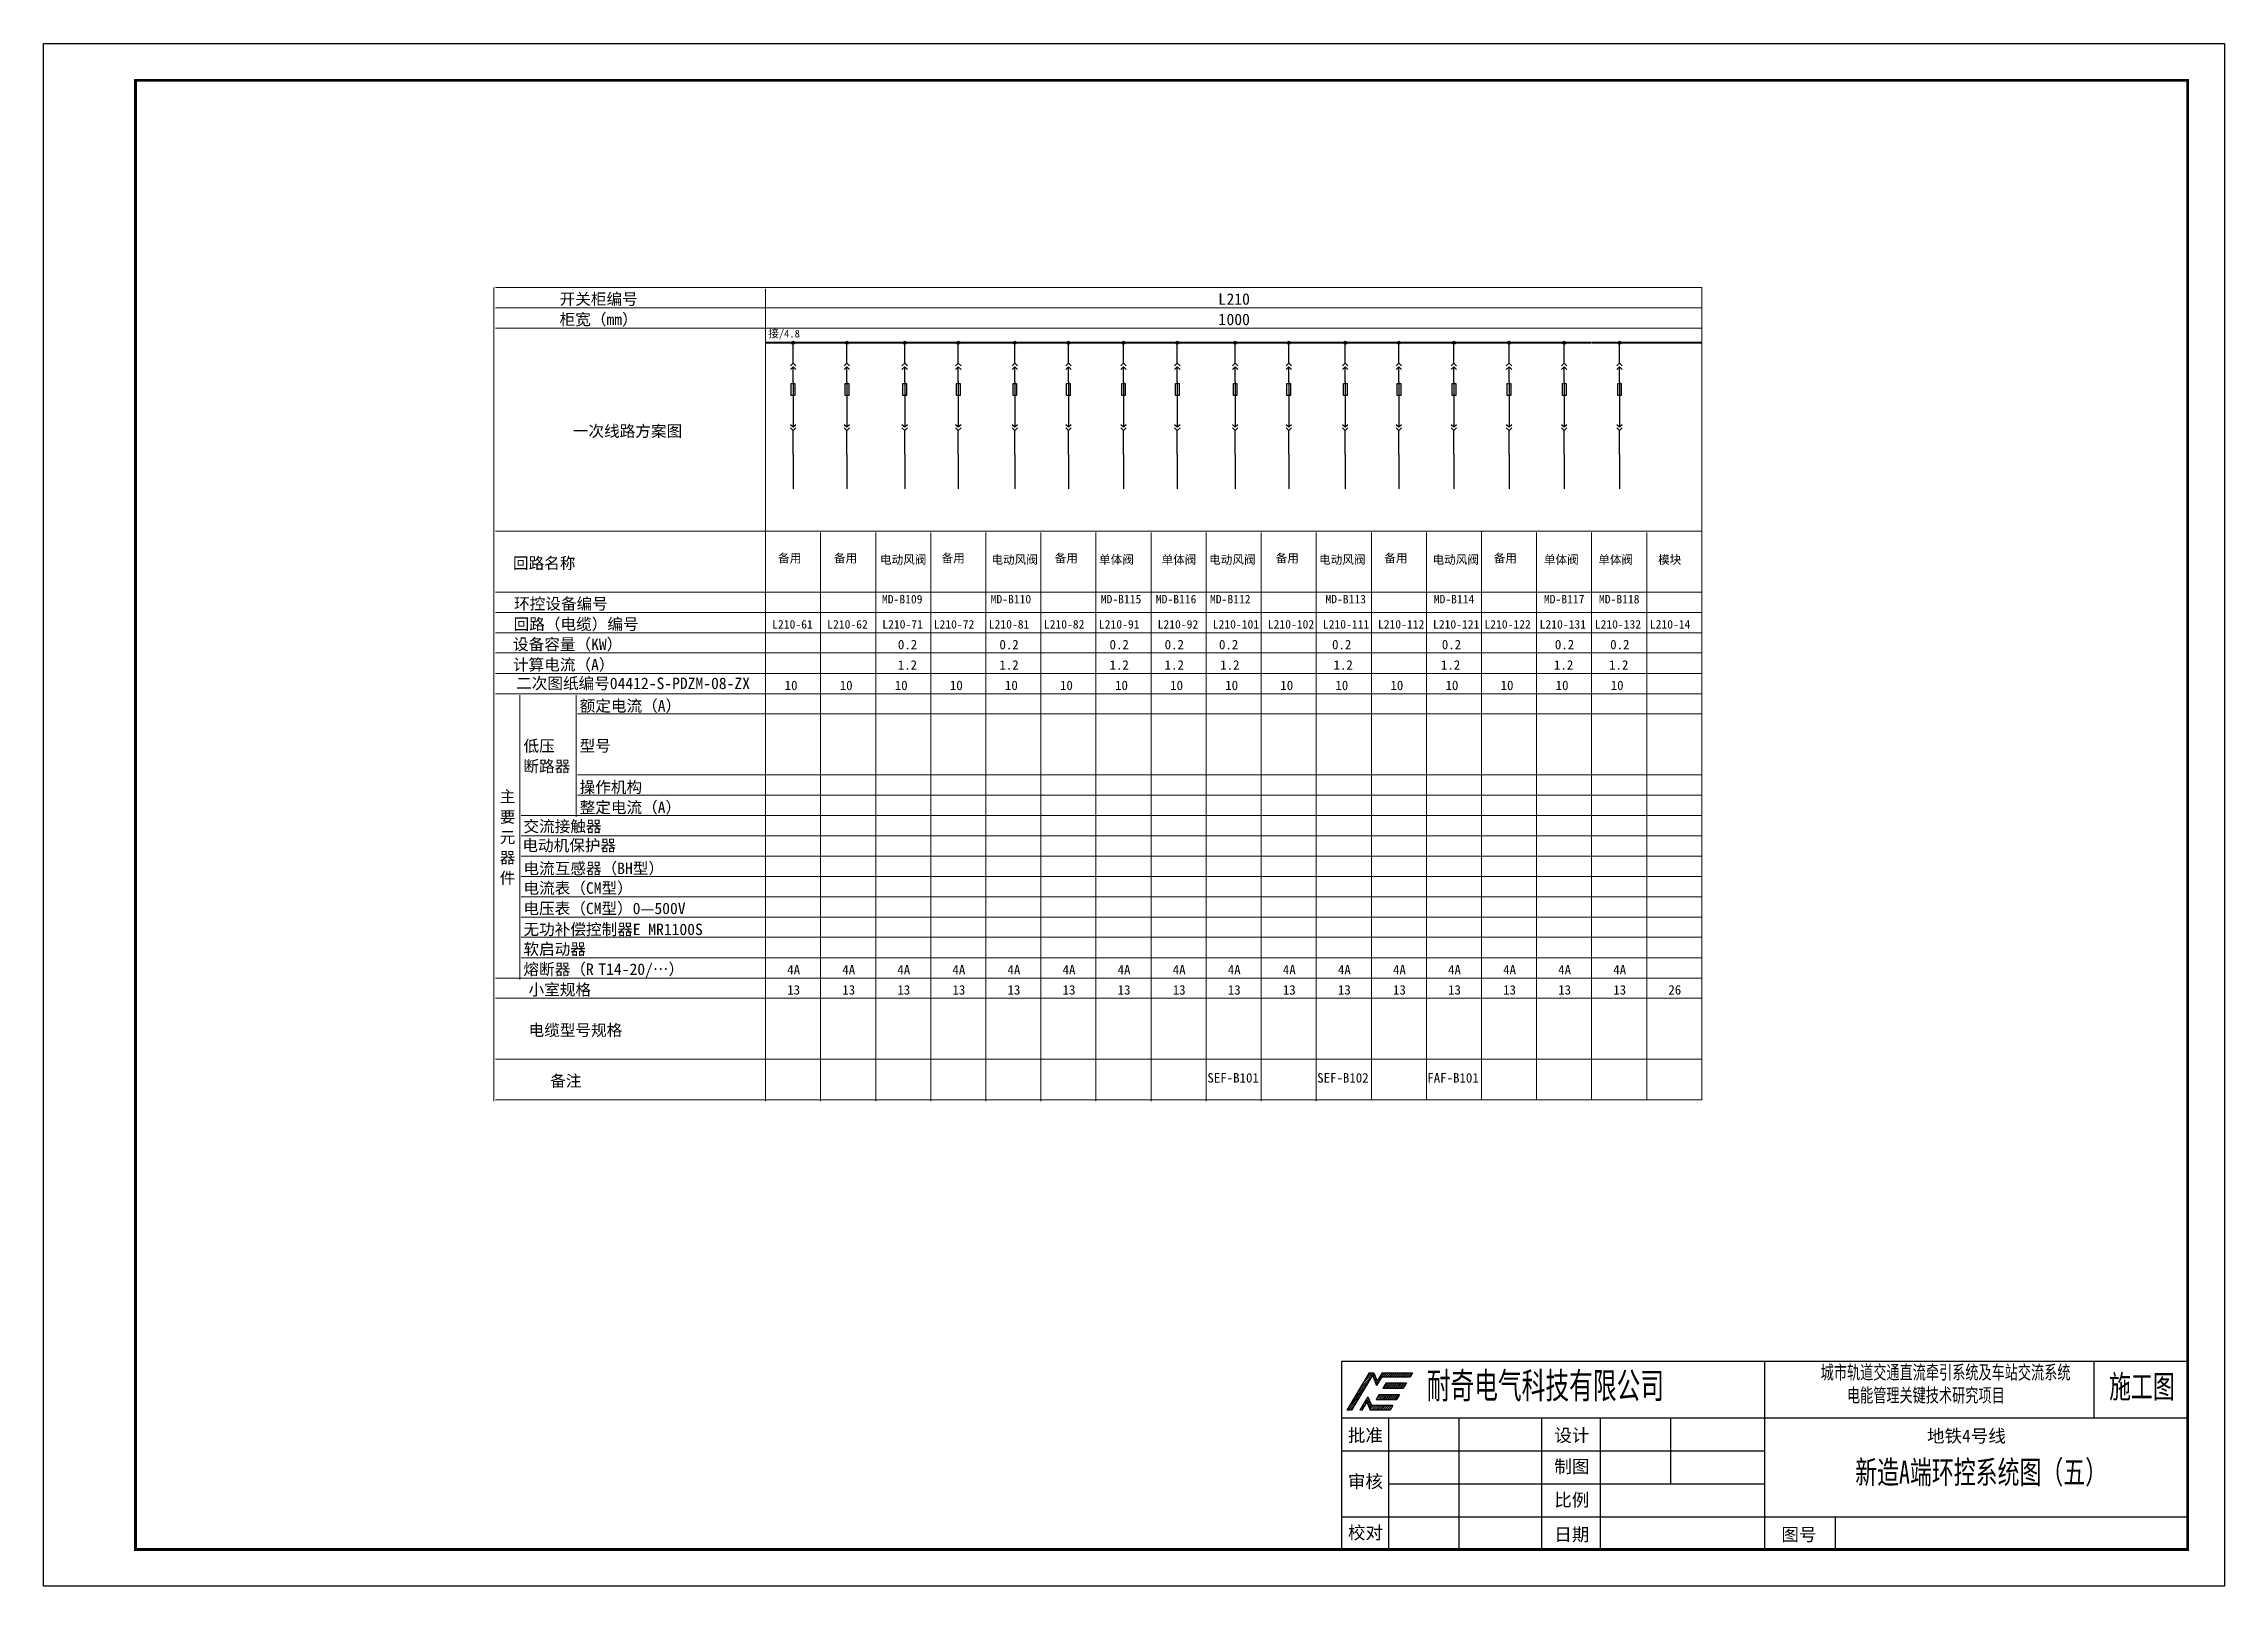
# Model space of a CAD drawing. Extents: x 816817 to 1120378, y -233155 to -222428.
# Drawn here: x 1108498 to 1120378, y -230828 to -222428 of the extents above; entities outside this region: 3.
import ezdxf
from ezdxf.enums import TextEntityAlignment as Align

# ---------------------------------------------------------------- set-up
doc = ezdxf.new("R2010")
doc.units = 0
doc.header["$LTSCALE"] = 100
doc.header["$MEASUREMENT"] = 0
doc.linetypes.add('AUSGEZOGEN', pattern=[0])
doc.linetypes.add('CONTINOUS', pattern=[2.5, 1.25, 0.25, 0.25, 0.25, 0.25, 0.25])
doc.layers.get('0').update_dxf_attribs({"color": 252, "linetype": 'CONTINUOUS'})
for name, color, linetype in [('SINGLELINE', 7, 'CONTINUOUS'), ('图框', 4, 'CONTINUOUS'), ('文字', 7, 'CONTINUOUS'), ('标注 @ 100', 7, 'CONTINUOUS')]:
    doc.layers.add(name, color=color, linetype=linetype)
doc.styles.add('CZ', font='romans.shx', dxfattribs={"width": 0.7, "bigfont": 'hztxt.shx'})
doc.styles.add('HT', font='simhei.ttf')
doc.styles.get("Standard").update_dxf_attribs({"font": 'COMPLEX', "width": 0.666667, "bigfont": 'DXT'})
doc.styles.add('WEN', font='', dxfattribs={"width": 0.7})
doc.styles.add('WMF-宋体1', font='')
doc.styles.get('WEN').set_extended_font_data('SimSun')
doc.styles.get('WMF-宋体1').set_extended_font_data('SimSun')
pattern_1 = [(45, (965297.757, -248823.082), (-26.60573, 26.60573), [])]

# ---------------------------------------------------------------- blocks, each defined once
blk = doc.blocks.new('图框')
at = {"layer": '图框'}
h = blk.add_hatch(dxfattribs=at)
h.set_pattern_fill('ANSI31', color=5, scale=11.850767)
h.set_pattern_definition(pattern_1)
h.paths.add_polyline_path([(1013864, -235026), (1013937, -234905), (1013353, -234905), (1013257, -234665), (1013039, -235026), (1013091, -235026), (1013227, -234800), (1013318, -235026)], flags=17)
h.paths.add_polyline_path([(1012684, -235026), (1012807, -235026), (1013380, -234075), (1013493, -234358), (1013636, -234122), (1014409, -234122), (1014474, -234014), (1013649, -234014), (1013511, -234242), (1013420, -234014), (1013294, -234014)])
h = blk.add_hatch(dxfattribs=at)
h.set_pattern_fill('ANSI31', color=256, scale=11.850767)
h.set_pattern_definition(pattern_1)
h.paths.add_polyline_path([(1014312, -234282), (1013758, -234282), (1013666, -234434), (1014220, -234434)])
h.paths.add_polyline_path([(1014121, -234599), (1013567, -234599), (1013483, -234738), (1014037, -234738)])
h = blk.add_hatch(dxfattribs=at)
h.set_pattern_fill('ANSI31', color=3, scale=11.850767)
h.set_pattern_definition(pattern_1)
h.paths.add_polyline_path([(1013758, -234282), (1013666, -234434), (1014220, -234434), (1014312, -234282)])
h.paths.add_polyline_path([(1013567, -234599), (1013483, -234738), (1014037, -234738), (1014121, -234599)])
for p, q in [((1012536, -233704), (1012536, -238826)), ((1013294, -234014), (1012684, -235026)), ((1013294, -234014), (1013417, -234014)), ((1013420, -234014), (1013511, -234242)), ((1013649, -234014), (1013511, -234242)), ((1013649, -234014), (1014474, -234014)), ((1014474, -234014), (1014409, -234122)), ((1024062, -233704), (1024062, -238826)), ((1033026, -233704), (1033026, -235240)), ((1035587, -238826), (1035587, -233704)), ((1013380, -234075), (1012807, -235026)), ((1013380, -234075), (1013493, -234358)), ((1013567, -234599), (1013483, -234738)), ((1013636, -234122), (1013493, -234358)), ((1013567, -234599), (1014121, -234599)), ((1013636, -234122), (1014409, -234122)), ((1013758, -234282), (1013666, -234434)), ((1013666, -234434), (1014220, -234434)), ((1013758, -234282), (1014312, -234282)), ((1014121, -234599), (1014037, -234738)), ((1014312, -234282), (1014220, -234434)), ((1012807, -235026), (1012684, -235026)), ((1013257, -234665), (1013039, -235026)), ((1013091, -235026), (1013039, -235026)), ((1013227, -234800), (1013091, -235026)), ((1013227, -234800), (1013318, -235026)), ((1013257, -234665), (1013353, -234905)), ((1013864, -235026), (1013318, -235026)), ((1013937, -234905), (1013353, -234905)), ((1013483, -234738), (1014037, -234738)), ((1013937, -234905), (1013864, -235026)), ((1012536, -235240), (1024062, -235240)), ((1013817, -235240), (1013817, -238826)), ((1015737, -235240), (1015737, -238826)), ((1017985, -235240), (1017985, -237033)), ((1019579, -235240), (1019579, -238826)), ((1021500, -235240), (1021500, -237033)), ((1024062, -235240), (1035587, -235240)), ((1012536, -236137), (1024062, -236137)), ((1013817, -237033), (1024062, -237033)), ((1024062, -237033), (1024062, -237033)), ((1012536, -237930), (1024062, -237930)), ((1024062, -237930), (1035587, -237930)), ((1025982, -237930), (1025982, -238826)), ((1012536, -238826), (1035587, -238826))]:
    blk.add_line(p, q, dxfattribs=at)
at = {"layer": '图框', "lineweight": 30}
for p, q in [((1035587, -233704), (1012536, -233704)), ((1012536, -233704), (1012536, -238826))]:
    blk.add_line(p, q, dxfattribs=at)
at = {"layer": '图框', "linetype": 'CONTINOUS'}
for p, q in [((1017985, -237033), (1017985, -238826)), ((1021500, -238826), (1021500, -238826))]:
    blk.add_line(p, q, dxfattribs=at)
at = {"layer": '图框', "color": 0, "ltscale": 0.2, "style": 'HT'}
for s, p in [('批准', (1012711, -235889)), ('设计', (1018334, -235889)), ('地铁4号线', (1028485, -235907)), ('制图', (1018334, -236736)), ('审核', (1012711, -237145)), ('比例', (1018334, -237647)), ('校对', (1012711, -238539)), ('日期', (1018334, -238589)), ('图号', (1024520, -238589))]:
    blk.add_text(s, height=350, dxfattribs=at).set_placement(p)
at = {"layer": '图框', "color": 0, "insert": (1014858, -234002), "char_height": 711.05, "attachment_point": 1}
blk.add_mtext_dynamic_manual_height_columns('{\\fSimSun|b0|i0|c134|p2;耐奇电气科技有限公司}', width=8427.24, gutter_width=12.5, heights=[0], dxfattribs=at)
blk = doc.blocks.new('X2')
at = {"layer": 'SINGLELINE'}
for p, q in [((150.76, 253.71), (151.5, 254.45)), ((150.76, 252.72), (151.5, 253.46)), ((152.24, 253.71), (151.5, 254.45)), ((152.24, 252.72), (151.5, 253.46)), ((150.76, 237.79), (151.5, 237.15)), ((151.5, 237.15), (152.24, 237.79)), ((150.76, 236.8), (151.5, 236.16)), ((151.5, 236.16), (152.24, 236.8)), ((151.5, 229.61), (151.5, 236.3)), ((151.5, 229.61), (151.5, 220.26))]:
    blk.add_line(p, q, dxfattribs=at)
at = {"layer": 'SINGLELINE', "color": 7}
for points in [[(151.5, 254.45), (151.5, 260)], [(151.5, 250.1), (151.5, 253.46)], [(151.5, 249.4), (151.5, 253.46)], [(151.5, 249.4), (151.5, 237.15)]]:
    blk.add_lwpolyline(points, dxfattribs=at)
at = {"layer": 'SINGLELINE'}
blk.add_lwpolyline([(151.01, 248.92), (151.99, 248.92), (151.99, 245.63), (151.01, 245.63)], close=True, dxfattribs=at)
at = {"layer": 'SINGLELINE', "color": 7, "linetype": 'AUSGEZOGEN'}
for radius in [0.396, 0.198]:
    blk.add_circle((151.5, 260), radius, dxfattribs=at)
blk = doc.blocks.new('A$C5E747298')
at = {"color": 7, "lineweight": 0, "style": 'WMF-宋体1'}
blk.add_text('  二次图纸编号04412-S-PDZM-08-ZX', height=3.1179, dxfattribs=at).set_placement((1.42, 1.28))
blk = doc.blocks.new('A$C36FF45C9')
at = {"color": 7, "lineweight": 0, "style": 'WMF-宋体1'}
blk.add_text('电动风阀', height=2.32, dxfattribs=at).set_placement((0.26, 0.59))
blk = doc.blocks.new('A$C17CF26FC')
at = {"color": 7, "lineweight": 0, "style": 'WMF-宋体1'}
blk.add_text('备用', height=2.32, dxfattribs=at).set_placement((0.13, 0.53))

msp = doc.modelspace()

# ---------------------------------------------------------------- linework, layer by layer
at = {"color": 7, "lineweight": 0}
for points in [[(1110951, -223756), (1110951, -228186)], [(1110959, -223756), (1117531, -223756)], [(1112431, -223763), (1112431, -228186)], [(1117531, -223756), (1117531, -228179)], [(1110959, -223867), (1117531, -223867)], [(1110959, -223977), (1117531, -223977)], [(1110959, -225083), (1117531, -225083)], [(1112731, -225090), (1112731, -228186)], [(1113031, -225090), (1113031, -228186)], [(1113331, -225090), (1113331, -228186)], [(1113631, -225090), (1113631, -228186)], [(1113931, -225090), (1113931, -228186)], [(1114231, -225090), (1114231, -228186)], [(1114531, -225090), (1114531, -228186)], [(1114831, -225090), (1114831, -228186)], [(1115131, -225090), (1115131, -228186)], [(1115431, -225090), (1115431, -228186)], [(1115731, -225090), (1115731, -228179)], [(1116031, -225090), (1116031, -228179)], [(1116331, -225083), (1116331, -228179)], [(1116631, -225090), (1116631, -228179)], [(1116931, -225090), (1116931, -228179)], [(1117231, -225090), (1117231, -228179)], [(1117531, -225083), (1117531, -228179)], [(1110959, -225415), (1117531, -225415)], [(1110959, -225525), (1117531, -225525)], [(1110959, -225636), (1117531, -225636)], [(1110959, -225746), (1117531, -225746)], [(1110959, -225857), (1117531, -225857)], [(1110959, -225968), (1117531, -225968)], [(1111093, -225975), (1111093, -227523)], [(1111399, -225975), (1111399, -226638)], [(1111406, -226078), (1117531, -226078)], [(1111406, -226410), (1117531, -226410)], [(1111406, -226520), (1117531, -226520)], [(1111100, -226631), (1117531, -226631)], [(1111100, -226742), (1117531, -226742)], [(1111100, -226852), (1117531, -226852)], [(1111100, -226963), (1117531, -226963)], [(1111100, -227073), (1117531, -227073)], [(1111100, -227184), (1117531, -227184)], [(1111100, -227294), (1117531, -227294)], [(1111100, -227405), (1117531, -227405)], [(1110959, -227516), (1117531, -227516)], [(1110959, -227626), (1117531, -227626)], [(1110959, -227958), (1117531, -227958)], [(1110959, -228179), (1117531, -228179)]]:
    msp.add_lwpolyline(points, dxfattribs=at)
at = {"layer": 'SINGLELINE', "const_width": 10}
for points in [[(1112431, -224056), (1112581, -224056)], [(1112581, -224056), (1112731, -224056)], [(1112731, -224056), (1112881, -224056)], [(1112881, -224056), (1113031, -224056)], [(1113031, -224056), (1113181, -224056)], [(1113181, -224056), (1113331, -224056)], [(1113331, -224056), (1113481, -224056)], [(1113481, -224056), (1113631, -224056)], [(1113631, -224056), (1113781, -224056)], [(1113781, -224056), (1113931, -224056)], [(1113931, -224056), (1114081, -224056)], [(1114081, -224056), (1114231, -224056)], [(1114231, -224056), (1114381, -224056)], [(1114381, -224056), (1114531, -224056)], [(1114531, -224056), (1114681, -224056)], [(1114681, -224056), (1114831, -224056)], [(1114831, -224056), (1114981, -224056)], [(1114981, -224056), (1115131, -224056)], [(1115131, -224056), (1115281, -224056)], [(1115281, -224056), (1115431, -224056)], [(1115431, -224056), (1115581, -224056)], [(1115581, -224056), (1115731, -224056)], [(1115731, -224056), (1115881, -224056)], [(1115881, -224056), (1116031, -224056)], [(1116031, -224056), (1116181, -224056)], [(1116181, -224056), (1116331, -224056)], [(1116331, -224056), (1116481, -224056)], [(1116481, -224056), (1116631, -224056)], [(1116632, -224056), (1116782, -224056)], [(1116782, -224056), (1116932, -224056)], [(1116933, -224056), (1117083, -224056)], [(1117083, -224056), (1117233, -224056)], [(1117233, -224056), (1117383, -224056)], [(1117383, -224056), (1117531, -224056)]]:
    msp.add_lwpolyline(points, dxfattribs=at)
at = {"layer": '图框'}
msp.add_lwpolyline([(1108498, -222428), (1120378, -222428), (1120378, -230828), (1108498, -230828)], close=True, dxfattribs=at)
at = {"layer": '图框', "const_width": 16}
msp.add_lwpolyline([(1108998, -222628), (1120178, -222628), (1120178, -230628), (1108998, -230628)], close=True, dxfattribs=at)

# ---------------------------------------------------------------- block references
at = {"xscale": 20, "yscale": 20, "zscale": 20}
for name, p in [('A$C17CF26FC', (1112497, -225264)), ('A$C17CF26FC', (1112801, -225264)), ('A$C36FF45C9', (1113049, -225273)), ('A$C17CF26FC', (1113387, -225264)), ('A$C36FF45C9', (1113656, -225273)), ('A$C17CF26FC', (1114003, -225264)), ('A$C36FF45C9', (1114842, -225273)), ('A$C17CF26FC', (1115207, -225264)), ('A$C36FF45C9', (1115441, -225273)), ('A$C17CF26FC', (1115799, -225264)), ('A$C36FF45C9', (1116059, -225273)), ('A$C17CF26FC', (1116395, -225264)), ('A$C5E747298', (1110959, -225968))]:
    msp.add_blockref(name, p, dxfattribs=at)
at = {"layer": 'SINGLELINE', "xscale": 20, "yscale": 20, "zscale": 20}
for p in [(1109551, -229257), (1109844, -229257), (1110159, -229257), (1110451, -229257), (1110759, -229257), (1111051, -229257), (1111351, -229257), (1111644, -229257), (1111959, -229257), (1112251, -229257), (1112559, -229257), (1112851, -229257), (1113151, -229257), (1113451, -229257), (1113752, -229257), (1114053, -229257)]:
    msp.add_blockref('X2', p, dxfattribs=at)
at = {"layer": '图框', "color": 0, "linetype": 'CONTINOUS', "xscale": 0.1999999999534339, "yscale": 0.1999999999970896, "zscale": 0.2}
msp.add_blockref('图框', (913061, -182863), dxfattribs=at)

# ---------------------------------------------------------------- texts
at = {"color": 7, "lineweight": 0, "style": 'WMF-宋体1'}
for s, height, p in [('        开关柜编号', 62.36, (1110970, -223850)), ('L', 62.4, (1114897, -223850)), ('210', 62.4, (1114942, -223850)), ('        柜宽（mm）', 62.36, (1110970, -223961)), ('1', 62.4, (1114897, -223961)), ('000', 62.4, (1114942, -223961)), ('接/4.8', 42.1, (1112446, -224028)), ('一次线路方案图', 62.4, (1111381, -224569)), ('  回路名称', 62.4, (1110970, -225288)), ('单体阀', 46.4, (1114248, -225261)), ('单体阀', 46.4, (1114588, -225261)), ('单体阀', 46.4, (1116671, -225261)), ('单体阀', 46.4, (1116967, -225261)), ('模块', 46.4, (1117293, -225261)), ('环控设备编号', 62.4, (1111061, -225509)), ('MD-B109', 46.4, (1113065, -225476)), ('MD-B110', 46.4, (1113657, -225476)), ('MD-B115', 46.4, (1114257, -225476)), ('MD-B116', 46.4, (1114557, -225476)), ('MD-B112', 46.4, (1114852, -225476)), ('MD-B113', 46.4, (1115481, -225476)), ('MD-B114', 46.4, (1116071, -225476)), ('MD-B117', 46.4, (1116671, -225476)), ('MD-B118', 46.4, (1116971, -225476)), (' 回路（电缆）编号', 62.4, (1111016, -225620)), ('L210-61', 46.4, (1112467, -225613)), ('L210-62', 46.4, (1112767, -225613)), ('L210-71', 46.4, (1113067, -225613)), ('L210-72', 46.4, (1113347, -225613)), ('L210-81', 46.4, (1113647, -225613)), ('L210-82', 46.4, (1113947, -225613)), ('L210-91', 46.4, (1114247, -225613)), ('L210-92', 46.4, (1114567, -225613)), ('L210-101', 46.4, (1114867, -225613)), ('L210-102', 46.4, (1115167, -225613)), ('L210-111', 46.4, (1115467, -225613)), ('L210-112', 46.4, (1115767, -225613)), ('L210-121', 46.4, (1116067, -225613)), ('L210-122', 46.4, (1116347, -225613)), ('L210-131', 46.4, (1116648, -225613)), ('L210-132', 46.4, (1116948, -225613)), ('L210-14', 46.4, (1117248, -225613)), ('  设备容量（KW）', 62.4, (1110970, -225730)), ('0.2', 51.5, (1113152, -225726)), ('0.2', 51.5, (1113705, -225726)), ('0.2', 51.5, (1114305, -225726)), ('0.2', 51.5, (1114605, -225726)), ('0.2', 51.5, (1114901, -225726)), ('0.2', 51.5, (1115517, -225726)), ('0.2', 51.5, (1116115, -225726)), ('0.2', 51.5, (1116731, -225726)), ('0.2', 51.5, (1117032, -225726)), ('  计算电流（A）', 62.4, (1110970, -225841)), ('1.2', 51.5, (1113151, -225837)), ('1.2', 51.5, (1113705, -225837)), ('1.2', 51.5, (1114305, -225837)), ('1.2', 51.5, (1114605, -225837)), ('1.2', 51.5, (1114908, -225837)), ('1.2', 51.5, (1115525, -225837)), ('1.2', 51.5, (1116110, -225837)), ('1.2', 51.5, (1116726, -225837)), ('1.2', 51.5, (1117026, -225837)), ('10', 51.5, (1112535, -225948)), ('10', 51.5, (1112835, -225948)), ('10', 51.5, (1113135, -225948)), ('10', 51.5, (1113435, -225948)), ('10', 51.5, (1113735, -225948)), ('10', 51.5, (1114035, -225948)), ('10', 51.5, (1114335, -225948)), ('10', 51.5, (1114635, -225948)), ('10', 51.5, (1114935, -225948)), ('10', 51.5, (1115235, -225948)), ('10', 51.5, (1115535, -225948)), ('10', 51.5, (1115835, -225948)), ('10', 51.5, (1116135, -225948)), ('10', 51.5, (1116435, -225948)), ('10', 51.5, (1116735, -225948)), ('10', 51.5, (1117035, -225948)), ('额定电流（A）', 62.4, (1111418, -226065)), ('低压', 62.4, (1111112, -226283)), ('型号', 62.4, (1111418, -226283)), ('断路器', 62.4, (1111112, -226394)), ('主', 62.4, (1110983, -226559)), ('操作机构', 62.4, (1111418, -226508)), ('整定电流（A）', 62.4, (1111418, -226618)), ('要', 62.4, (1110983, -226670)), ('交流接触器', 62.4, (1111112, -226721)), ('元', 62.4, (1110983, -226781)), ('电动机保护器', 62.4, (1111106, -226825)), ('器', 62.4, (1110983, -226891)), ('电流互感器（BH型）', 62.4, (1111112, -226950)), ('件', 62.4, (1110983, -227002)), ('电流表（CM型）', 62.4, (1111112, -227057)), ('电压表（CM型）0—500V', 62.36, (1111112, -227168)), ('无功补偿控制器E', 62.4, (1111112, -227282)), ('MR1100S', 62.4, (1111792, -227282)), ('软启动器', 62.4, (1111112, -227389)), ('熔断器（R', 62.4, (1111112, -227499)), ('T14-20/…）', 62.4, (1111520, -227499)), ('4A', 51.5, (1112549, -227496)), ('4A', 51.5, (1112849, -227496)), ('4A', 51.5, (1113149, -227496)), ('4A', 51.5, (1113449, -227496)), ('4A', 51.5, (1113749, -227496)), ('4A', 51.5, (1114049, -227496)), ('4A', 51.5, (1114349, -227496)), ('4A', 51.5, (1114649, -227496)), ('4A', 51.5, (1114949, -227496)), ('4A', 51.5, (1115249, -227496)), ('4A', 51.5, (1115549, -227496)), ('4A', 51.5, (1115849, -227496)), ('4A', 51.5, (1116149, -227496)), ('4A', 51.5, (1116449, -227496)), ('4A', 51.5, (1116749, -227496)), ('4A', 51.5, (1117049, -227496)), ('    小室规格', 62.4, (1110970, -227610)), ('13', 51.5, (1112549, -227606)), ('13', 51.5, (1112849, -227606)), ('13', 51.5, (1113149, -227606)), ('13', 51.5, (1113449, -227606)), ('13', 51.5, (1113749, -227606)), ('13', 51.5, (1114049, -227606)), ('13', 51.5, (1114349, -227606)), ('13', 51.5, (1114649, -227606)), ('13', 51.5, (1114949, -227606)), ('13', 51.5, (1115249, -227606)), ('13', 51.5, (1115549, -227606)), ('13', 51.5, (1115849, -227606)), ('13', 51.5, (1116149, -227606)), ('13', 51.5, (1116449, -227606)), ('13', 51.5, (1116749, -227606)), ('13', 51.5, (1117049, -227606)), ('26', 51.5, (1117349, -227606)), ('    电缆型号规格', 62.4, (1110970, -227831)), ('    备注', 62.4, (1111088, -228107)), ('SEF-B101', 51.5, (1114838, -228085)), ('SEF-B102', 51.5, (1115436, -228085)), ('FAF-B101', 51.5, (1116036, -228085))]:
    msp.add_text(s, height=height, dxfattribs=at).set_placement(p)
at = {"style": 'CZ', "width": 0.7}
for s, p in [('结构', (817259, -224664)), ('统', (817963, -225734)), ('结构', (817259, -233164))]:
    msp.add_text(s, height=400, rotation=90, dxfattribs=at).set_placement(p)
at = {"layer": '文字', "color": 7, "ltscale": 0.2, "style": 'WEN', "width": 0.7}
for s, p in [('施工图', (1119929, -229803)), ('新造A端环控系统图（五）', (1119053, -230269))]:
    msp.add_text(s, height=125, dxfattribs=at).set_placement(p, align=Align.CENTER)
at = {"layer": '标注 @ 100', "linetype": 'CONTINOUS', "insert": (1118179, -229625), "char_height": 75, "attachment_point": 1, "style": 'WEN'}
msp.add_mtext_dynamic_manual_height_columns('城市轨道交通直流牵引系统及车站交流系统\\P    电能管理关键技术研究项目', width=3585.75, gutter_width=25, heights=[0], dxfattribs=at)

doc.saveas('drawing.dxf')
